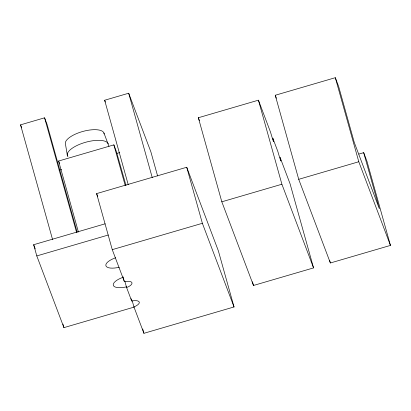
<?xml version="1.0" encoding="UTF-8"?>
<svg xmlns="http://www.w3.org/2000/svg" width="411" height="411" viewBox="0 0 411 411"><rect width="100%" height="100%" fill="white"/><g stroke="black" fill="none" stroke-linecap="round" stroke-linejoin="round"><path stroke-width="0.62" d="M52.562 239.505L20.55 124.846L44.578 117.818L47.049 124.338L77.165 232.215M128.232 184.703L104.656 100.248L128.684 93.22L150.888 151.895L157.598 175.934M198.349 117.746L258.427 100.176L270.536 132.183A8.765 0.272 73.7 0 0 273.336 141.158A8.765 0.272 73.7 0 0 272.776 138.101L277.857 151.52A8.765 0.272 73.7 0 0 280.656 160.495A8.765 0.272 73.7 0 0 280.091 157.439L290.084 183.84L313.552 267.9L253.479 285.47L221.822 201.806L198.349 117.746L199.448 120.644M363.689 152.656L366.982 161.348L390.45 245.408L330.377 262.978L298.715 179.319L275.247 95.26L335.319 77.689L338.613 86.382L354.256 142.422L379.338 208.696L363.689 152.656L358.885 154.063M78.424 232.035L58.598 161.035L113.868 144.872L116.334 151.392L125.992 185.392M59.127 170.282L61.593 169.563M116.431 153.524L119.514 152.625M133.929 306.909A8.765 3.242 -15.6 0 0 139.257 302.064A8.765 3.242 -15.6 0 0 131.69 300.996L126.609 287.572A8.765 3.242 -15.6 0 0 131.941 282.727A8.765 3.242 -15.6 0 0 124.374 281.653L112.26 249.652L96.616 193.612L186.728 167.256L218.385 250.916L234.034 306.955L143.917 333.311L133.929 306.909L132.224 300.795M134.166 307.089L63.926 327.634L36.79 255.925L33.661 244.715L105.134 223.81M36.79 255.925L108.263 235.02M221.822 201.806L281.895 184.236L313.552 267.9M298.715 179.319L358.793 161.749L390.45 245.408M112.26 249.652L202.371 223.296L234.034 306.955M103.932 132.989L108.951 146.311M275.247 95.26L276.367 98.219M104.656 100.248L105.329 102.031M96.616 193.612L97.71 196.509M58.598 161.035L59.497 163.403M20.55 124.846L21.68 127.842M33.661 244.715L35.243 248.902M335.319 77.689L358.793 161.749M329.684 260.507L330.377 262.978M258.427 100.176L281.895 184.236M252.441 281.761L253.479 285.47M186.728 167.256L202.371 223.296M128.684 93.22L152.265 177.675M113.868 144.872L125.242 185.618M142.715 329L143.917 333.311M131.006 298.55L131.69 300.996M124.903 281.458L126.609 287.572M123.007 276.762L124.374 281.653M44.578 117.818L76.595 232.477M62.94 324.094L63.926 327.634M67.414 155.795L65.483 144.235A20.036 7.408 -15.6 0 1 83.341 131.309A20.036 7.408 -15.6 0 1 104.111 133.945M126.629 286.806A13.779 5.096 -15.6 0 1 113.344 285.424A13.779 5.096 -15.6 0 1 123.043 277.327M119.226 267.248A13.779 5.096 -15.6 0 1 105.94 265.871A13.779 5.096 -15.6 0 1 115.64 257.769M67.954 156.709A21.29 7.871 -15.6 0 1 83.71 142.838A21.29 7.871 -15.6 0 1 108.263 143.85"/></g></svg>
